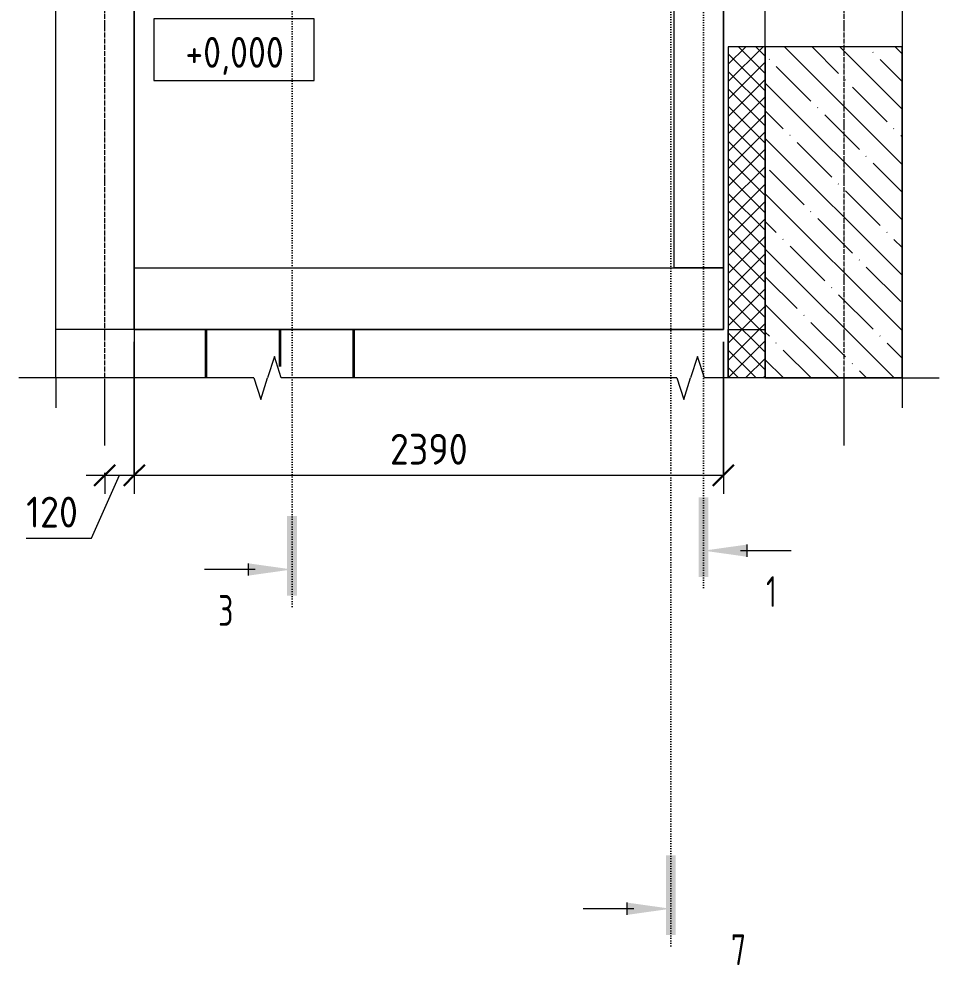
# Model space of a CAD drawing. Header units: millimetres. Extents: x 539 to 32806, y -1166 to 49726.
# Drawn here: x 2652 to 6385, y 38786 to 42625 of the extents above; entities that cross this region are included whole.
import ezdxf

# ---------------------------------------------------------------- set-up
doc = ezdxf.new("R2010")
doc.units = ezdxf.units.MM
doc.linetypes.add('02 Штрихпунктирная _20 мм_', pattern=[25, 20, -2.5, 0, -2.5])
doc.linetypes.add('04 Пунктир 10мм', pattern=[10, 0, -10])
for name, color, linetype, lineweight in [('AA_Dim', 7, 'Continuous', 9), ('AA_Dim-50', 7, 'Continuous', 9), ('AA_Linii', 7, 'Continuous', 9), ('AA_Oformlenie', 7, 'Continuous', 9), ('AA_Razrez', 7, 'Continuous', 9), ('AA_Vinoska', 7, 'Continuous', 9), ('AA_Visotnaya otmetka', 7, 'Continuous', 9), ('AF_Element', 7, 'Continuous', 20), ('AF_Element_Грунт', 253, 'Continuous', 20), ('AF_Stena_Опалубка', 253, 'Continuous', 20), ('KR_Fundament', 7, 'Continuous', 20), ('Оси', 7, 'Continuous', 9)]:
    doc.layers.add(name, color=color, linetype=linetype, lineweight=lineweight)
doc.styles.add('ISOCPEUR_1', font='isocpeur.ttf', dxfattribs={"width": 0.9, "height": 125})
doc.styles.add('ISOCPEUR_2', font='isocpeur.ttf', dxfattribs={"width": 0.85, "height": 125})
doc.styles.add('ISOCPEUR_4', font='isocpeur.ttf', dxfattribs={"width": 0.7, "height": 125})
doc.dimstyles.new('00_Точн_3_знака__прозр_', dxfattribs={"dimscale": 304.8, "dimtxt": 124.497647, "dimasz": 0.278871, "dimexe": 0.246063, "dimexo": 0.164042, "dimgap": 0.016404, "dimtad": 1, "dimdec": 3, "dimrnd": 0.001, "dimdsep": 46, "dimtxsty": 'ISOCPEUR_1', "dimblk1": 'OBLIQUE', "dimblk2": 'OBLIQUE', "dimsah": 1, "dimcen": 0.09, "dimdle": 0.246063, "dimazin": 0, "dimtfac": 1, "dimtdec": 4, "dimtix": 1, "dimtmove": 1, "dimatfit": 3, "dimfxl": 1, "dimtvp": 1, "dimtolj": 1, "dimtzin": 0, "dimlwd": 18, "dimlwe": 18, "dimarcsym": 2})
doc.dimstyles.new('00_Точн_3_знака__прозр__1', dxfattribs={"dimscale": 304.8, "dimtxt": 124.497647, "dimasz": 0.278871, "dimexe": 0.246063, "dimexo": 0.164042, "dimgap": 0.016404, "dimtad": 1, "dimdec": 3, "dimrnd": 0.001, "dimdsep": 46, "dimtxsty": 'ISOCPEUR_1', "dimblk1": 'OBLIQUE', "dimblk2": 'OBLIQUE', "dimsah": 1, "dimcen": 0.09, "dimdle": 0.246063, "dimazin": 0, "dimtfac": 1, "dimtdec": 4, "dimtix": 1, "dimtmove": 0, "dimatfit": 3, "dimfxl": 1, "dimtvp": 1, "dimtolj": 1, "dimtzin": 0, "dimlwd": 18, "dimlwe": 18, "dimarcsym": 2})

# ---------------------------------------------------------------- blocks, each defined once
blk = doc.blocks.new('грунт1 - грунт1-3846678-Схема расположения стоек и пластин металлического навеса в осях Г_1-Е_1_2_1-3_1')
at = {"layer": 'AF_Element'}
for p, q in [((3120.1, 43315), (3020.1, 43315)), ((3120.1, 43315), (3760.1, 43315)), ((3120.1, 41365), (3120.1, 43315)), ((5510.1, 41365), (5510.1, 43315)), ((3120.1, 41365), (2802.1, 41365)), ((5510.1, 41365), (3120.1, 41365))]:
    blk.add_line(p, q, dxfattribs=at)
blk = doc.blocks.new('011_Прямоугольник обрыва _ЭлУзла_ - 011_Прямоугольник обрыва _ЭлУзла_-3732710-Схема расположения стоек и пластин металлического навеса в осях Г_1-Е_1_2_1-3_1')
at = {"layer": 'AA_Oformlenie'}
for p, q in [((0, -1769.8), (0, 0)), ((0, 0), (803.3, 0)), ((914.6, 0), (2519.8, 0)), ((2631.1, 0), (3433.1, 0)), ((3433.1, 0), (3433.1, -1769.8)), ((0, -5422), (0, -1881.1)), ((3433.1, -1881.1), (3433.1, -5422)), ((0, -7304.4), (0, -5533.3)), ((3433.1, -5533.3), (3433.1, -7304.4)), ((803.3, -7304.4), (0, -7304.4)), ((2519.8, -7304.4), (914.6, -7304.4)), ((3433.1, -7304.4), (2631.1, -7304.4))]:
    blk.add_line(p, q, dxfattribs=at)
blk = doc.blocks.new('DIMBLOCK1-Схема расположения стоек и пластин металлического навеса в осях Г_1-Е_1_2_1-3_1')
at = {"layer": 'AA_Dim-50', "lineweight": 18}
for p, q in [((3120.1, 41315), (3120.1, 40698)), ((3120.1, 40773), (3120.1, 41315)), ((2925.1, 40773), (3120.1, 40773)), ((2946.8, 40518), (3060.1, 40773)), ((3000.1, 40783.1), (3000.1, 40698)), ((3000.1, 40773), (3000.1, 40783.1)), ((2681.4, 40518), (2946.8, 40518))]:
    blk.add_line(p, q, dxfattribs=at)
at = {"layer": 'AA_Dim-50', "lineweight": 30}
for p, q in [((3000.1, 40773), (3042.6, 40815.5)), ((3120.1, 40773), (3162.6, 40815.5)), ((3000.1, 40773), (2957.6, 40730.5)), ((3120.1, 40773), (3077.6, 40730.5))]:
    blk.add_line(p, q, dxfattribs=at)
at = {"layer": 'AA_Dim-50', "color": 0, "lineweight": 18, "insert": (2681.4, 40686.3), "char_height": 125, "width": 258.572, "attachment_point": 1, "line_spacing_factor": 1.149209, "style": 'ISOCPEUR_1'}
blk.add_mtext('120', dxfattribs=at)
blk = doc.blocks.new('_Oblique')
at = {"color": 0, "linetype": 'ByBlock', "lineweight": -2}
blk.add_line((-0.5, -0.5), (0.5, 0.5), dxfattribs=at)
blk = doc.blocks.new('DIMBLOCK2-Схема расположения стоек и пластин металлического навеса в осях Г_1-Е_1_2_1-3_1')
at = {"layer": 'AA_Dim-50', "lineweight": 18}
for p, q in [((3120.1, 41315), (3120.1, 40698)), ((3120.1, 40773), (3120.1, 41315)), ((5510.1, 41315), (5510.1, 40698)), ((5510.1, 40773), (5510.1, 41315)), ((3120.1, 40773), (5510.1, 40773))]:
    blk.add_line(p, q, dxfattribs=at)
at = {"layer": 'AA_Dim-50', "lineweight": 30}
for p, q in [((3120.1, 40773), (3162.6, 40815.5)), ((5510.1, 40773), (5552.6, 40815.5)), ((3120.1, 40773), (3077.6, 40730.5)), ((5510.1, 40773), (5467.6, 40730.5))]:
    blk.add_line(p, q, dxfattribs=at)
at = {"layer": 'AA_Dim-50', "color": 0, "lineweight": 18, "insert": (4157, 40941.3), "char_height": 125, "width": 379.239, "attachment_point": 1, "line_spacing_factor": 1.149209, "style": 'ISOCPEUR_1'}
blk.add_mtext('2390', dxfattribs=at)
blk = doc.blocks.new('Разрез - Номер узла_ спереди-394134-Схема расположения стоек и пластин металлического навеса в осях Г_1-Е_1_2_1-3_1')
at = {"layer": 'AA_Razrez'}
for points in [[(7.329, 0.404), (7.329, -0.394), (0.873, -0.394), (0.873, 0.404)], [(3.497, -3.533), (2.503, -3.533), (3, 0)]]:
    blk.add_hatch(color=256, dxfattribs=at).paths.add_polyline_path(points)
for p, q in [((3, -3), (3, -7.096)), ((2.503, -3.533), (3.497, -3.533))]:
    blk.add_line(p, q, dxfattribs=at)
blk = doc.blocks.new('Высотные отметки - Рамка вверх-400294-Схема расположения стоек и пластин металлического навеса в осях Г_1-Е_1_2_1-3_1')
at = {"layer": 'AA_Vinoska'}
for p, q in [((-13, 0), (-13, 5)), ((-13, 5), (0, 5)), ((0, 5), (0, 0)), ((0, 0), (-13, 0))]:
    blk.add_line(p, q, dxfattribs=at)
blk = doc.blocks.new('Разрез - Номер узла_ сзади-394133-Схема расположения стоек и пластин металлического навеса в осях Г_1-Е_1_2_1-3_1')
at = {"layer": 'AA_Razrez'}
for points in [[(7.329, 0.404), (7.329, -0.394), (0.873, -0.394), (0.873, 0.404)], [(3.497, -3.533), (2.503, -3.533), (3, 0)]]:
    blk.add_hatch(color=256, dxfattribs=at).paths.add_polyline_path(points)
for p, q in [((3, -3), (3, -7.096)), ((2.503, -3.533), (3.497, -3.533))]:
    blk.add_line(p, q, dxfattribs=at)

msp = doc.modelspace()

# ---------------------------------------------------------------- hatches: boundary and pattern name
at = {"layer": 'AA_Oformlenie'}
h = msp.add_hatch(dxfattribs=at)
h.set_pattern_fill('FP_1', color=250, style=0, pattern_type=2)
h.set_pattern_definition([(45, (0, 0), (-35.35534, 35.35534), []), (135, (0, 0), (-35.35534, -35.35534), [])])
h.paths.add_polyline_path([(5529.8792, 41167.8759), (5679.8788, 41167.8759), (5679.8788, 42511.6354), (5529.8792, 42511.6354), (5529.8792, 42004.2248)])
h.paths.add_polyline_path([(5589.3663, 44275), (5679.8788, 44275), (5679.8788, 46469.7099), (5529.8792, 46469.7099), (5529.8792, 44275)])
h.paths.add_polyline_path([(5529.8789, 48169.7099), (5679.8788, 48169.71), (5679.8789, 48472.299), (5529.8789, 48472.299), (5529.8789, 48229.9246)])
h = msp.add_hatch(dxfattribs=at)
h.set_pattern_fill('FP_2', color=250, style=0, pattern_type=2)
h.set_pattern_definition([(135, (0, 0), (-112.2532, -112.2532), []), (135, (112.25, 0), (-112.2532, -112.2532), [198.438, -39.688, 1.676, -38.011])])
h.paths.add_polyline_path([(5679.8788, 41167.8759), (6235.2423, 41167.8759), (6235.2423, 42511.6354), (5679.8788, 42511.6354), (5679.8788, 41723.2394)])
h.paths.add_polyline_path([(6235.2423, 44275), (6235.2423, 46469.7099), (5679.8788, 46469.7099), (5679.8788, 44275)])
h.paths.add_polyline_path([(6235.2423, 48169.71), (6235.2423, 48472.299), (5679.8788, 48472.299), (5679.8788, 48169.71), (5932.6533, 48169.71)])

# ---------------------------------------------------------------- linework, layer by layer
at = {"layer": 'AA_Linii'}
for p, q in [((5679.8788, 41167.8759), (5679.8788, 46469.7099)), ((5679.8788, 42511.6354), (5529.8792, 42511.6354)), ((5529.8792, 42511.6354), (5529.8792, 41167.8759)), ((5679.8788, 41167.8759), (5679.8788, 42511.6354)), ((5679.8788, 42511.6354), (5679.8788, 41167.8759)), ((6235.2423, 42511.6354), (5679.8788, 42511.6354)), ((6235.2423, 41167.8759), (6235.2423, 42511.6354)), ((3120.0616, 41364.9999), (3120.0616, 41167.8759)), ((5529.8792, 41167.8759), (5529.8792, 41364.9999)), ((5529.8792, 41364.9999), (5679.8788, 41364.9999)), ((5679.8788, 41364.9999), (5679.8788, 41167.8759)), ((5679.8788, 41167.8759), (6235.2423, 41167.8759))]:
    msp.add_line(p, q, dxfattribs=at)
at = {"layer": 'AA_Linii', "lineweight": 35}
for p, q in [((3410.0616, 41364.9999), (3410.0616, 41167.8759)), ((3710.0616, 41364.9999), (3710.0616, 41214.9999)), ((4010.0616, 41364.9999), (4010.0616, 41167.8759))]:
    msp.add_line(p, q, dxfattribs=at)
at = {"layer": 'AA_Razrez', "linetype": '04 Пунктир 10мм'}
for p, q in [((3760.0619, 40241.0284), (3760.0619, 48997.1885)), ((5430.0206, 40317.3796), (5430.0206, 48967.2453)), ((5296.7031, 38864.6066), (5296.7031, 48480.0291))]:
    msp.add_line(p, q, dxfattribs=at)
at = {"layer": 'AA_Vinoska'}
for p, q in [((3688.571, 41254.5261), (3660.4167, 41167.8759)), ((3716.7254, 41167.8759), (3688.571, 41254.5261)), ((5405.1215, 41254.5261), (5376.9671, 41167.8759)), ((5433.2758, 41167.8759), (5405.1215, 41254.5261)), ((2802.1415, 41167.8759), (2652.1415, 41167.8759)), ((2802.1415, 41167.8759), (2802.1415, 41046.4249)), ((3605.4167, 41167.8759), (3632.9167, 41081.2734)), ((3632.9167, 41081.2734), (3660.4167, 41167.8759)), ((5321.9671, 41167.8759), (5349.4671, 41081.2734)), ((5349.4671, 41081.2734), (5376.9671, 41167.8759)), ((6235.2423, 41167.8759), (6385.2423, 41167.8759)), ((6235.2423, 41167.8759), (6235.2423, 41046.4249))]:
    msp.add_line(p, q, dxfattribs=at)
at = {"layer": 'AF_Stena_Опалубка'}
for p, q in [((5310.0616, 41614.9999), (5310.0616, 43064.9999)), ((5310.0616, 41614.9999), (5310.0616, 43064.9999)), ((5510.0616, 43064.9999), (5510.0616, 41614.9999)), ((5510.0616, 43064.9999), (5510.0616, 41614.9999)), ((3120.0616, 41614.9999), (5510.0616, 41614.9999)), ((3120.0616, 41614.9999), (3120.0616, 41364.9999)), ((5510.0616, 41614.9999), (5310.0616, 41614.9999)), ((5510.0616, 41614.9999), (5310.0616, 41614.9999)), ((5510.0616, 41614.9999), (5510.0616, 41364.9999)), ((5510.0616, 41364.9999), (3120.0616, 41364.9999))]:
    msp.add_line(p, q, dxfattribs=at)
at = {"layer": 'KR_Fundament'}
for p, q in [((5510.0616, 41365.0004), (5510.0616, 48024.9997)), ((3120.0616, 43314.9999), (3120.0616, 41365.0004)), ((3120.0616, 41365.0004), (5510.0616, 41365.0004))]:
    msp.add_line(p, q, dxfattribs=at)
at = {"layer": 'Оси', "linetype": '02 Штрихпунктирная _20 мм_'}
for p, q in [((3000.0616, 41144.0677), (3000.0616, 49067.1614)), ((6000.0616, 41144.0677), (6000.0616, 49067.1614))]:
    msp.add_line(p, q, dxfattribs=at)
at = {"layer": 'Оси'}
for p, q in [((3000.0616, 40894.0677), (3000.0616, 41144.0677)), ((6000.0616, 40894.0677), (6000.0616, 41144.0677))]:
    msp.add_line(p, q, dxfattribs=at)

# ---------------------------------------------------------------- block references
at = {"layer": 'AA_Oformlenie'}
msp.add_blockref('011_Прямоугольник обрыва _ЭлУзла_ - 011_Прямоугольник обрыва _ЭлУзла_-3732710-Схема расположения стоек и пластин металлического навеса в осях Г_1-Е_1_2_1-3_1', (2802.1415, 48472.299), dxfattribs=at)
at = {"layer": 'AA_Razrez', "xscale": 49.99999999999998, "yscale": 49.99999999999998, "zscale": 49.99999999999998, "rotation": 90}
msp.add_blockref('Разрез - Номер узла_ спереди-394134-Схема расположения стоек и пластин металлического навеса в осях Г_1-Е_1_2_1-3_1', (5430.0206, 40317.3796), dxfattribs=at)
at = {"layer": 'AA_Razrez', "extrusion": (0, 0, -1), "xscale": 49.99999999999998, "yscale": 49.99999999999998, "zscale": 49.99999999999998, "rotation": 90.00000000000001}
for name, p in [('Разрез - Номер узла_ сзади-394133-Схема расположения стоек и пластин металлического навеса в осях Г_1-Е_1_2_1-3_1', (-3760.0619, 40241.0284)), ('Разрез - Номер узла_ спереди-394134-Схема расположения стоек и пластин металлического навеса в осях Г_1-Е_1_2_1-3_1', (-5296.7031, 38864.6066))]:
    msp.add_blockref(name, p, dxfattribs=at)
at = {"layer": 'AA_Visotnaya otmetka', "extrusion": (0, 0, -1), "xscale": 49.99999999999998, "yscale": 49.99999999999998, "zscale": 49.99999999999998, "rotation": 180}
msp.add_blockref('Высотные отметки - Рамка вверх-400294-Схема расположения стоек и пластин металлического навеса в осях Г_1-Е_1_2_1-3_1', (-3850.0887, 42624.6921), dxfattribs=at)
at = {"layer": 'AF_Element_Грунт'}
msp.add_blockref('грунт1 - грунт1-3846678-Схема расположения стоек и пластин металлического навеса в осях Г_1-Е_1_2_1-3_1', (0, 0), dxfattribs=at)

# ---------------------------------------------------------------- texts
at = {"layer": 'AA_Razrez', "char_height": 125, "attachment_point": 1, "style": 'ISOCPEUR_4'}
for s, insert, width in [('\\fISOCPEUR|b0|i0|c204|p34|;\\W.7;1', (5683.4141, 40363.8104), 53.312219), ('\\fISOCPEUR|b0|i0|c204|p34|;\\W.7;3', (3460.6054, 40287.4592), 75.759469), ('\\fISOCPEUR|b0|i0|c204|p34|;\\W.7;7', (5540.9967, 38911.0374), 75.759469)]:
    msp.add_mtext(s, dxfattribs=dict(at, insert=insert, width=width))
at = {"layer": 'AA_Visotnaya otmetka', "insert": (3327.1676, 42551.5527), "char_height": 125, "width": 484.01503, "attachment_point": 1, "line_spacing_factor": 1.149209, "style": 'ISOCPEUR_2'}
msp.add_mtext('+0,000', dxfattribs=at)

# ---------------------------------------------------------------- dimensions: what is measured, and where the dimension line sits
at = {"layer": 'AA_Dim', "lineweight": 18}
dim = msp.add_linear_dim(base=(3120.0616, 40772.9637), p1=(3000.0616, 40833.0678), p2=(3120.0616, 41364.9999), dimstyle='00_Точн_3_знака__прозр_', override={"dimpost": '<>', "dimfxl": 545.299719}, dxfattribs=at)
dim.commit()
dim.dimension.update_dxf_attribs({"geometry": 'DIMBLOCK1-Схема расположения стоек и пластин металлического навеса в осях Г_1-Е_1_2_1-3_1', "text_midpoint": (2810.6458, 40602.9374), "dimtype": 160})
dim = msp.add_linear_dim(base=(5510.0616, 40772.9637), p1=(3120.0616, 41364.9999), p2=(5510.0616, 41364.9999), dimstyle='00_Точн_3_знака__прозр__1', override={"dimpost": '<>', "dimfxl": 2390}, dxfattribs=at)
dim.commit()
dim.dimension.update_dxf_attribs({"geometry": 'DIMBLOCK2-Схема расположения стоек и пластин металлического навеса в осях Г_1-Е_1_2_1-3_1', "text_midpoint": (4315.0616, 40840.4637)})

doc.saveas('drawing.dxf')
